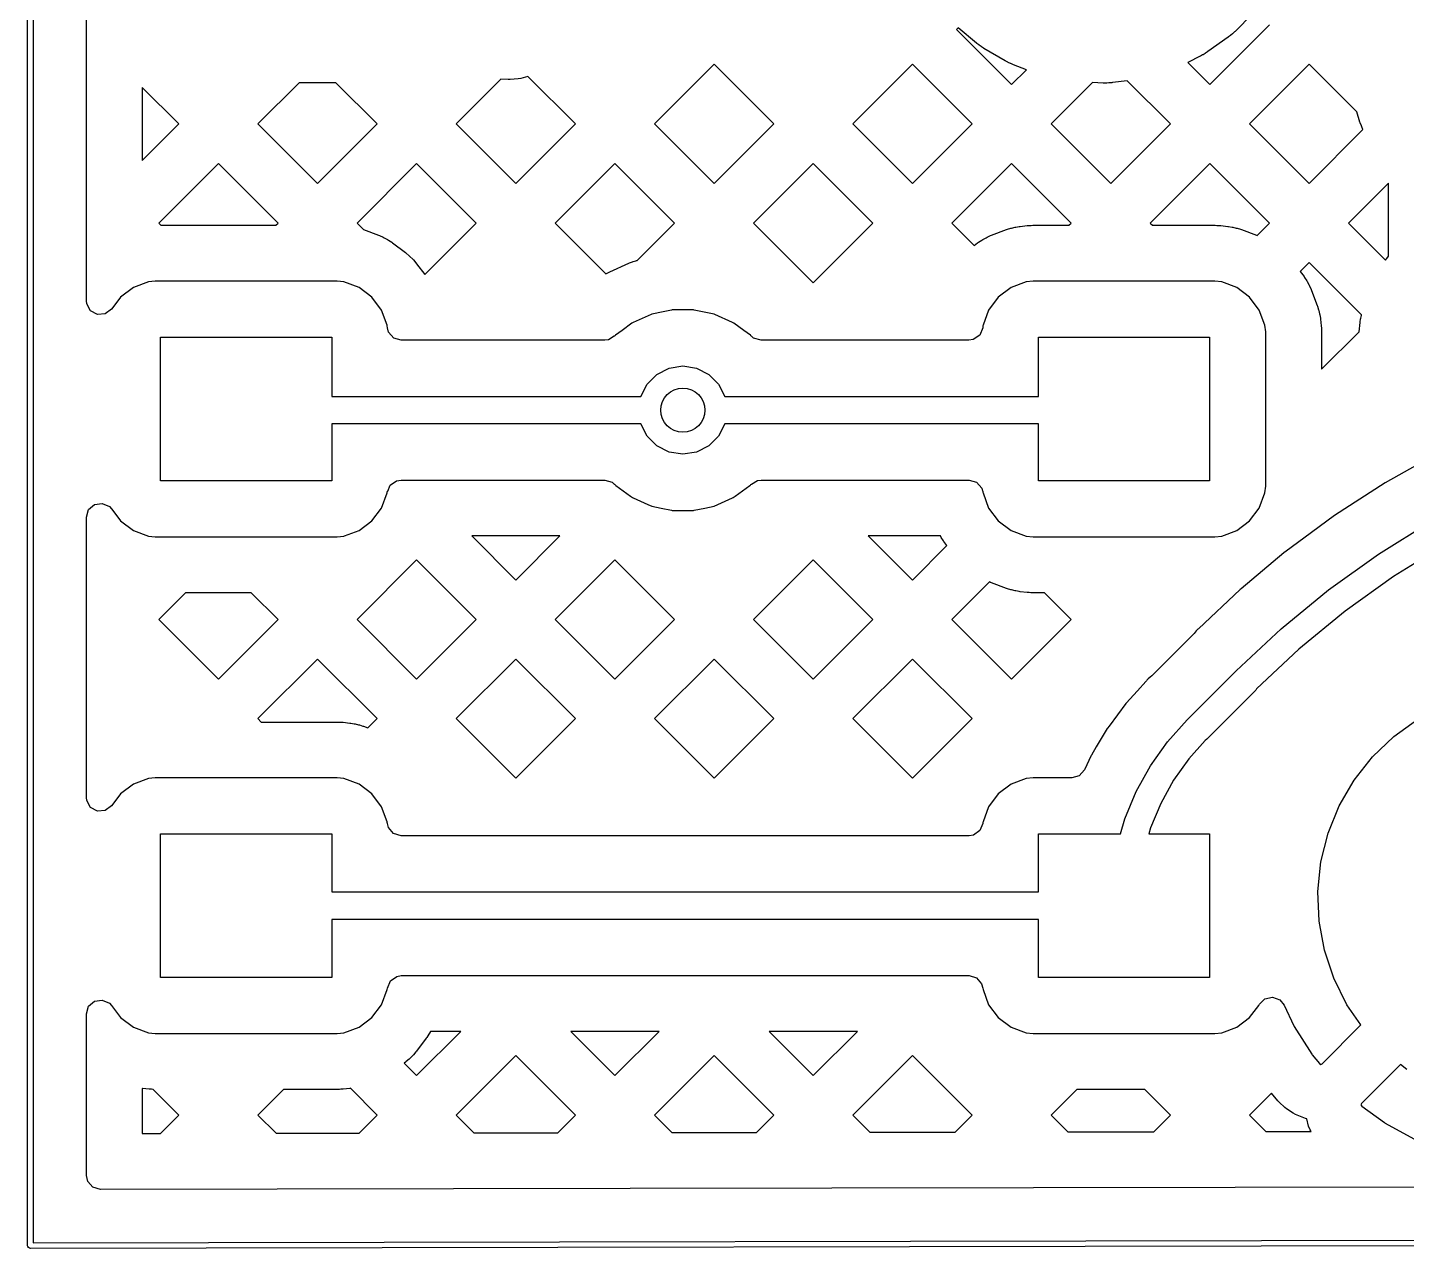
# Model space of a CAD drawing. Extents: x 54.1 to 108.3, y -71.2 to -40.8.
# Drawn here: x 54.06 to 66.55, y -71.19 to -60.13 of the extents above; entities that cross this region are included whole.
import ezdxf

# ---------------------------------------------------------------- set-up
doc = ezdxf.new("R2010")
doc.units = 0
doc.layers.add('BLACK', color=7, linetype='CONTINUOUS')

msp = doc.modelspace()

# ---------------------------------------------------------------- linework, layer by layer
at = {"layer": 'BLACK', "linetype": 'CONTINUOUS'}
for p, q in [((54.065, -71.17), (54.065, -40.87)), ((54.115, -40.895), (54.115, -71.145)), ((54.598, -62.6105), (54.598, -59.9062)), ((65.1593, -60.0109), (65.001, -60.1686)), ((62.4927, -60.137), (62.4788, -60.1509)), ((62.4788, -60.1509), (62.9771, -60.6492)), ((62.6589, -60.2749), (62.4927, -60.137)), ((64.7731, -60.6492), (65.3134, -60.109)), ((64.9781, -60.1897), (64.9623, -60.203)), ((64.9819, -60.1863), (64.9781, -60.1897)), ((64.9973, -60.1722), (64.9819, -60.1863)), ((65.001, -60.1686), (64.9973, -60.1722)), ((62.663, -60.2782), (62.6589, -60.2749)), ((62.6795, -60.2908), (62.663, -60.2782)), ((62.6837, -60.2939), (62.6795, -60.2908)), ((62.7006, -60.3057), (62.6837, -60.2939)), ((62.7049, -60.3086), (62.7006, -60.3057)), ((62.7224, -60.3198), (62.7049, -60.3086)), ((64.9377, -60.2221), (64.7558, -60.3518)), ((64.9418, -60.219), (64.9377, -60.2221)), ((64.9583, -60.2062), (64.9418, -60.219)), ((64.9623, -60.203), (64.9583, -60.2062)), ((62.7268, -60.3225), (62.7224, -60.3198)), ((62.9197, -60.4352), (62.7268, -60.3225)), ((62.9242, -60.4377), (62.9197, -60.4352)), ((62.9426, -60.4475), (62.9242, -60.4377)), ((64.6846, -60.3943), (64.5729, -60.449)), ((64.6892, -60.3919), (64.6846, -60.3943)), ((64.7075, -60.382), (64.6892, -60.3919)), ((64.712, -60.3795), (64.7075, -60.382)), ((64.7297, -60.3689), (64.712, -60.3795)), ((64.7341, -60.3661), (64.7297, -60.3689)), ((64.7516, -60.3548), (64.7341, -60.3661)), ((64.7558, -60.3518), (64.7516, -60.3548)), ((60.283, -60.4668), (59.7428, -61.007)), ((60.8232, -61.007), (60.283, -60.4668)), ((62.0791, -60.4668), (61.5388, -61.007)), ((62.6193, -61.007), (62.0791, -60.4668)), ((62.9456, -60.449), (62.9426, -60.4475)), ((62.9472, -60.4498), (62.9456, -60.449)), ((62.9659, -60.4587), (62.9472, -60.4498)), ((62.9706, -60.4609), (62.9659, -60.4587)), ((62.9897, -60.4691), (62.9706, -60.4609)), ((62.9771, -60.6492), (63.1108, -60.5155)), ((62.9945, -60.471), (62.9897, -60.4691)), ((63.1108, -60.5155), (62.9945, -60.471)), ((64.5729, -60.449), (64.7731, -60.6492)), ((65.6712, -60.4668), (65.1309, -61.007)), ((66.1031, -60.8987), (65.6712, -60.4668)), ((55.4351, -61.007), (55.104, -60.6759)), ((55.104, -60.6759), (55.104, -61.3381)), ((56.5242, -60.6335), (56.1507, -61.007)), ((56.8576, -60.6335), (56.5242, -60.6335)), ((57.2311, -61.007), (56.8576, -60.6335)), ((58.3521, -60.6017), (57.9467, -61.007)), ((58.4191, -60.6056), (58.3521, -60.6017)), ((58.4371, -60.6053), (58.4191, -60.6056)), ((58.5078, -60.5993), (58.4371, -60.6053)), ((58.5321, -60.5948), (58.5078, -60.5993)), ((58.5964, -60.5762), (58.5321, -60.5948)), ((59.0272, -61.007), (58.5964, -60.5762)), ((63.7091, -60.6328), (63.3349, -61.007)), ((63.8073, -60.6364), (63.7091, -60.6328)), ((63.8125, -60.6365), (63.8073, -60.6364)), ((63.8333, -60.6364), (63.8125, -60.6365)), ((63.8384, -60.6363), (63.8333, -60.6364)), ((63.8591, -60.6353), (63.8384, -60.6363)), ((63.8642, -60.635), (63.8591, -60.6353)), ((63.885, -60.6332), (63.8642, -60.635)), ((63.8901, -60.6327), (63.885, -60.6332)), ((64.0239, -60.6155), (63.8901, -60.6327)), ((64.4153, -61.007), (64.0239, -60.6155)), ((66.1317, -60.99), (66.1031, -60.8987)), ((55.104, -61.3381), (55.4351, -61.007)), ((56.1507, -61.007), (56.6909, -61.5472)), ((56.6909, -61.5472), (57.2311, -61.007)), ((57.9467, -61.007), (58.487, -61.5472)), ((58.487, -61.5472), (59.0272, -61.007)), ((59.0272, -61.007), (59.0272, -61.007)), ((59.7428, -61.007), (60.283, -61.5472)), ((60.283, -61.5472), (60.8232, -61.007)), ((61.5388, -61.007), (62.0791, -61.5472)), ((62.0791, -61.5472), (62.6193, -61.007)), ((62.6193, -61.007), (62.6193, -61.007)), ((63.3349, -61.007), (63.8751, -61.5472)), ((63.8751, -61.5472), (64.4153, -61.007)), ((65.1309, -61.007), (65.6712, -61.5472)), ((65.6712, -61.5472), (66.1597, -61.0587)), ((66.1342, -60.9972), (66.1317, -60.99)), ((66.145, -61.0257), (66.1342, -60.9972)), ((66.148, -61.0328), (66.145, -61.0257)), ((66.1597, -61.0587), (66.148, -61.0328)), ((55.7929, -61.3648), (55.2526, -61.905)), ((56.3331, -61.905), (55.7929, -61.3648)), ((57.5889, -61.3648), (57.0487, -61.905)), ((58.1292, -61.905), (57.5889, -61.3648)), ((59.385, -61.3648), (58.8448, -61.905)), ((59.9252, -61.905), (59.385, -61.3648)), ((61.181, -61.3648), (60.6408, -61.905)), ((61.7213, -61.905), (61.181, -61.3648)), ((62.9771, -61.3648), (62.4369, -61.905)), ((63.5173, -61.905), (62.9771, -61.3648)), ((64.7731, -61.3648), (64.2329, -61.905)), ((65.3134, -61.905), (64.7731, -61.3648)), ((66.3905, -61.5435), (66.029, -61.905)), ((66.3905, -62.2046), (66.3905, -61.5435)), ((55.2526, -61.905), (55.2731, -61.9255)), ((55.2731, -61.9255), (56.3126, -61.9255)), ((56.3126, -61.9255), (56.3331, -61.905)), ((57.0487, -61.905), (57.1082, -61.9646)), ((57.6622, -62.372), (58.1292, -61.905)), ((58.8448, -61.905), (59.3036, -62.3638)), ((59.5874, -62.2428), (59.9252, -61.905)), ((60.6408, -61.905), (61.181, -62.4453)), ((61.283, -62.3433), (61.7213, -61.905)), ((62.4369, -61.905), (62.6392, -62.1074)), ((63.0159, -61.9417), (63.0472, -61.9363)), ((63.0472, -61.9363), (63.055, -61.9352)), ((63.055, -61.9352), (63.1172, -61.9285)), ((63.1172, -61.9285), (63.1206, -61.9281)), ((63.1206, -61.9281), (63.1343, -61.927)), ((63.1343, -61.927), (63.1377, -61.9268)), ((63.1377, -61.9268), (63.1513, -61.9261)), ((63.1513, -61.9261), (63.1547, -61.9259)), ((63.1547, -61.9259), (63.1685, -61.9255)), ((63.1685, -61.9255), (63.1719, -61.9255)), ((63.1719, -61.9255), (63.4968, -61.9255)), ((63.4968, -61.9255), (63.5173, -61.905)), ((63.5173, -61.905), (63.5173, -61.905)), ((64.2329, -61.905), (64.2534, -61.9255)), ((64.2534, -61.9255), (64.8181, -61.9255)), ((64.8181, -61.9255), (64.8215, -61.9255)), ((64.8215, -61.9255), (64.8353, -61.9259)), ((64.8353, -61.9259), (64.8387, -61.9261)), ((64.8387, -61.9261), (64.8523, -61.9268)), ((64.8523, -61.9268), (64.8557, -61.927)), ((64.8557, -61.927), (64.8694, -61.9281)), ((64.8694, -61.9281), (64.8728, -61.9285)), ((64.8728, -61.9285), (64.935, -61.9352)), ((64.935, -61.9352), (64.9428, -61.9363)), ((64.9428, -61.9363), (64.9741, -61.9417)), ((65.2003, -62.0181), (65.3134, -61.905)), ((66.029, -61.905), (66.3649, -62.241)), ((57.1082, -61.9646), (57.2443, -62.0156)), ((57.2443, -62.0156), (57.2526, -62.019)), ((57.2526, -62.019), (57.2854, -62.0341)), ((57.2854, -62.0341), (57.2934, -62.0381)), ((57.2934, -62.0381), (57.3248, -62.0552)), ((57.3248, -62.0552), (57.3325, -62.0598)), ((57.3325, -62.0598), (57.3628, -62.0794)), ((62.6772, -62.0794), (62.7075, -62.0598)), ((62.7075, -62.0598), (62.7152, -62.0552)), ((62.7152, -62.0552), (62.7466, -62.0381)), ((62.7466, -62.0381), (62.7546, -62.0341)), ((62.7546, -62.0341), (62.7874, -62.019)), ((62.7874, -62.019), (62.7957, -62.0156)), ((62.7957, -62.0156), (62.9321, -61.9645)), ((62.9321, -61.9645), (62.9395, -61.9619)), ((62.9395, -61.9619), (62.9699, -61.9526)), ((62.9699, -61.9526), (62.9776, -61.9506)), ((62.9776, -61.9506), (63.0082, -61.9433)), ((63.0082, -61.9433), (63.0159, -61.9417)), ((64.9741, -61.9417), (64.9818, -61.9433)), ((64.9818, -61.9433), (65.0124, -61.9506)), ((65.0124, -61.9506), (65.0201, -61.9526)), ((65.0201, -61.9526), (65.0505, -61.9619)), ((65.0505, -61.9619), (65.0579, -61.9645)), ((65.0579, -61.9645), (65.1943, -62.0156)), ((65.1943, -62.0156), (65.2003, -62.0181)), ((57.3628, -62.0794), (57.3702, -62.0845)), ((57.3702, -62.0845), (57.4867, -62.1718)), ((57.4867, -62.1718), (57.4937, -62.1775)), ((57.4937, -62.1775), (57.521, -62.2011)), ((62.6392, -62.1074), (62.6698, -62.0845)), ((62.6698, -62.0845), (62.6772, -62.0794)), ((57.521, -62.2011), (57.5275, -62.2072)), ((57.5275, -62.2072), (57.5528, -62.2325)), ((57.5528, -62.2325), (57.5589, -62.239)), ((57.5589, -62.239), (57.5825, -62.2663)), ((57.5825, -62.2663), (57.5882, -62.2733)), ((57.5882, -62.2733), (57.6622, -62.372)), ((59.3374, -62.3466), (59.5119, -62.269)), ((59.5119, -62.269), (59.518, -62.2664)), ((59.518, -62.2664), (59.5428, -62.2569)), ((59.5428, -62.2569), (59.549, -62.2547)), ((59.549, -62.2547), (59.5741, -62.2466)), ((59.5741, -62.2466), (59.5804, -62.2447)), ((59.5804, -62.2447), (59.5874, -62.2428)), ((65.6712, -62.2628), (65.5907, -62.3433)), ((66.146, -62.7377), (65.6712, -62.2628)), ((66.3649, -62.241), (66.3707, -62.2321)), ((66.3707, -62.2321), (66.3744, -62.2267)), ((66.3744, -62.2267), (66.3899, -62.2054)), ((66.3899, -62.2054), (66.3905, -62.2046)), ((55.1597, -62.4383), (55.0233, -62.4894)), ((55.2219, -62.4315), (55.1597, -62.4383)), ((56.8681, -62.4315), (55.2219, -62.4315)), ((56.9303, -62.4383), (56.8681, -62.4315)), ((57.0667, -62.4894), (56.9303, -62.4383)), ((59.3036, -62.3638), (59.3078, -62.3615)), ((59.3078, -62.3615), (59.3315, -62.3495)), ((59.3315, -62.3495), (59.3374, -62.3466)), ((61.181, -62.4453), (61.283, -62.3433)), ((63.1097, -62.4383), (62.9733, -62.4894)), ((63.1719, -62.4315), (63.1097, -62.4383)), ((64.8181, -62.4315), (63.1719, -62.4315)), ((64.8803, -62.4383), (64.8181, -62.4315)), ((65.0167, -62.4894), (64.8803, -62.4383)), ((65.5907, -62.3433), (65.6255, -62.3898)), ((65.6255, -62.3898), (65.6306, -62.3972)), ((65.6306, -62.3972), (65.6502, -62.4275)), ((65.6502, -62.4275), (65.6548, -62.4352)), ((65.6548, -62.4352), (65.6719, -62.4666)), ((55.0233, -62.4894), (54.9067, -62.5767)), ((57.1833, -62.5767), (57.0667, -62.4894)), ((62.9733, -62.4894), (62.8567, -62.5767)), ((65.1333, -62.5767), (65.0167, -62.4894)), ((65.6719, -62.4666), (65.6759, -62.4746)), ((65.6759, -62.4746), (65.691, -62.5074)), ((65.691, -62.5074), (65.6944, -62.5157)), ((65.6944, -62.5157), (65.7455, -62.6521)), ((54.6009, -62.6372), (54.598, -62.6105)), ((54.6349, -62.6995), (54.6009, -62.6372)), ((54.8248, -62.686), (54.768, -62.7285)), ((54.8815, -62.6104), (54.8248, -62.686)), ((54.9067, -62.5767), (54.8815, -62.6104)), ((57.2706, -62.6933), (57.1833, -62.5767)), ((62.8567, -62.5767), (62.7694, -62.6933)), ((65.2206, -62.6933), (65.1333, -62.5767)), ((65.7455, -62.6521), (65.7481, -62.6595)), ((65.7481, -62.6595), (65.7574, -62.6899)), ((65.7574, -62.6899), (65.7594, -62.6976)), ((54.6971, -62.7336), (54.6349, -62.6995)), ((54.768, -62.7285), (54.6971, -62.7336)), ((57.3217, -62.8297), (57.2706, -62.6933)), ((59.5379, -62.8128), (59.4494, -62.8771)), ((59.5432, -62.8089), (59.5379, -62.8128)), ((59.5379, -62.8128), (59.5379, -62.8128)), ((59.5493, -62.8062), (59.5432, -62.8089)), ((59.7117, -62.7339), (59.5493, -62.8062)), ((59.5493, -62.8062), (59.5493, -62.8062)), ((59.7177, -62.7312), (59.7117, -62.7339)), ((59.7117, -62.7339), (59.7117, -62.7339)), ((59.8209, -62.7093), (59.7177, -62.7312)), ((59.8981, -62.6929), (59.8209, -62.7093)), ((59.9045, -62.6915), (59.8981, -62.6929)), ((59.8981, -62.6929), (59.8981, -62.6929)), ((60.0955, -62.6915), (59.9045, -62.6915)), ((60.1019, -62.6929), (60.0955, -62.6915)), ((60.1791, -62.7093), (60.1019, -62.6929)), ((60.1019, -62.6929), (60.1019, -62.6929)), ((60.2823, -62.7312), (60.1791, -62.7093)), ((60.2883, -62.7339), (60.2823, -62.7312)), ((60.4507, -62.8062), (60.2883, -62.7339)), ((60.2883, -62.7339), (60.2883, -62.7339)), ((60.4568, -62.8089), (60.4507, -62.8062)), ((60.4507, -62.8062), (60.4507, -62.8062)), ((60.4621, -62.8128), (60.4568, -62.8089)), ((60.5506, -62.8771), (60.4621, -62.8128)), ((60.4621, -62.8128), (60.4621, -62.8128)), ((62.7694, -62.6933), (62.7183, -62.8297)), ((65.2717, -62.8297), (65.2206, -62.6933)), ((65.7594, -62.6976), (65.7667, -62.7282)), ((65.7667, -62.7282), (65.7683, -62.7359)), ((65.7683, -62.7359), (65.7737, -62.7672)), ((65.7737, -62.7672), (65.7748, -62.775)), ((65.7748, -62.775), (65.7815, -62.8372)), ((66.1245, -62.8899), (66.1332, -62.8072)), ((66.1332, -62.8072), (66.1341, -62.8006)), ((66.1341, -62.8006), (66.1383, -62.7744)), ((66.1383, -62.7744), (66.1395, -62.7679)), ((66.1395, -62.7679), (66.1449, -62.7421)), ((66.1449, -62.7421), (66.146, -62.7377)), ((55.27, -64.24), (55.27, -62.94)), ((55.27, -62.94), (56.82, -62.94)), ((56.82, -62.94), (56.82, -63.475)), ((57.3226, -62.8375), (57.3217, -62.8297)), ((57.3244, -62.8541), (57.3226, -62.8375)), ((57.3226, -62.8375), (57.3226, -62.8375)), ((57.335, -62.8928), (57.3244, -62.8541)), ((57.3815, -62.9465), (57.335, -62.8928)), ((59.3783, -62.9292), (59.325, -62.9621)), ((59.3794, -62.9305), (59.3783, -62.9292)), ((59.3843, -62.926), (59.3794, -62.9305)), ((59.3887, -62.9211), (59.3843, -62.926)), ((59.4494, -62.8771), (59.3887, -62.9211)), ((60.6113, -62.9211), (60.5506, -62.8771)), ((60.6157, -62.926), (60.6113, -62.9211)), ((60.6206, -62.9305), (60.6157, -62.926)), ((60.6209, -62.9302), (60.6206, -62.9305)), ((60.6401, -62.9465), (60.6209, -62.9302)), ((62.6884, -62.9197), (62.63, -62.9601)), ((62.7156, -62.8541), (62.6884, -62.9197)), ((62.7174, -62.8375), (62.7156, -62.8541)), ((62.7183, -62.8297), (62.7174, -62.8375)), ((62.7174, -62.8375), (62.7174, -62.8375)), ((63.22, -63.475), (63.22, -62.94)), ((63.22, -62.94), (64.77, -62.94)), ((64.77, -62.94), (64.77, -64.24)), ((65.2785, -62.8919), (65.2717, -62.8297)), ((65.2785, -64.2881), (65.2785, -62.8919)), ((65.7815, -62.8372), (65.7819, -62.8406)), ((65.7819, -62.8406), (65.783, -62.8543)), ((65.783, -62.8543), (65.7832, -62.8577)), ((65.7832, -62.8577), (65.7839, -62.8713)), ((65.7839, -62.8713), (65.7841, -62.8747)), ((65.7841, -62.8747), (65.7845, -62.8885)), ((65.7845, -62.8885), (65.7845, -62.8919)), ((65.7845, -63.2299), (66.1245, -62.8899)), ((65.7845, -62.8919), (65.7845, -63.2299)), ((57.4497, -62.9665), (57.3815, -62.9465)), ((59.2918, -62.9665), (57.4497, -62.9665)), ((59.325, -62.9621), (59.2918, -62.9665)), ((60.7082, -62.9665), (60.6401, -62.9465)), ((62.5903, -62.9665), (60.7082, -62.9665)), ((62.63, -62.9601), (62.5903, -62.9665)), ((59.6764, -63.3649), (59.7649, -63.2764)), ((59.7649, -63.2764), (59.8764, -63.2196)), ((59.8764, -63.2196), (60, -63.2)), ((60, -63.2), (60.1236, -63.2196)), ((60.1236, -63.2196), (60.2351, -63.2764)), ((60.2351, -63.2764), (60.3236, -63.3649)), ((59.6203, -63.475), (59.6764, -63.3649)), ((60.3236, -63.3649), (60.3797, -63.475)), ((56.82, -63.475), (59.6203, -63.475)), ((60.3797, -63.475), (63.22, -63.475)), ((59.6203, -63.725), (56.82, -63.725)), ((56.82, -63.725), (56.82, -64.24)), ((59.6764, -63.8351), (59.6203, -63.725)), ((60.3797, -63.725), (60.3236, -63.8351)), ((63.22, -63.725), (60.3797, -63.725)), ((63.22, -64.24), (63.22, -63.725)), ((59.7649, -63.9236), (59.6764, -63.8351)), ((59.8764, -63.9804), (59.7649, -63.9236)), ((60.2351, -63.9236), (60.1236, -63.9804)), ((60.3236, -63.8351), (60.2351, -63.9236)), ((60, -64), (59.8764, -63.9804)), ((60.1236, -63.9804), (60, -64)), ((66.8353, -63.9905), (66.3608, -64.2582)), ((56.82, -64.24), (55.27, -64.24)), ((57.3266, -64.3353), (57.3495, -64.2803)), ((57.3495, -64.2803), (57.4078, -64.2399)), ((57.4078, -64.2399), (57.4475, -64.2335)), ((57.4475, -64.2335), (59.2918, -64.2335)), ((59.2918, -64.2335), (59.3599, -64.2535)), ((59.3599, -64.2535), (59.3791, -64.2698)), ((59.3791, -64.2698), (59.3794, -64.2695)), ((59.3794, -64.2695), (59.3843, -64.274)), ((59.3843, -64.274), (59.3887, -64.2789)), ((59.3887, -64.2789), (59.3941, -64.2827)), ((59.3941, -64.2827), (59.5256, -64.3783)), ((60.4744, -64.3783), (60.6059, -64.2827)), ((60.6059, -64.2827), (60.6113, -64.2789)), ((60.6113, -64.2789), (60.6157, -64.274)), ((60.6157, -64.274), (60.6206, -64.2695)), ((60.6206, -64.2695), (60.6217, -64.2708)), ((60.6217, -64.2708), (60.675, -64.2379)), ((60.675, -64.2379), (60.7082, -64.2335)), ((60.7082, -64.2335), (62.5925, -64.2335)), ((62.5925, -64.2335), (62.6606, -64.2535)), ((62.6606, -64.2535), (62.7071, -64.3072)), ((62.7071, -64.3072), (62.7148, -64.335)), ((64.77, -64.24), (63.22, -64.24)), ((65.2717, -64.3503), (65.2785, -64.2881)), ((66.3608, -64.2582), (65.9032, -64.554)), ((57.2706, -64.4867), (57.3217, -64.3503)), ((57.3217, -64.3503), (57.3226, -64.3425)), ((57.3226, -64.3425), (57.3244, -64.3348)), ((57.3244, -64.3348), (57.3266, -64.3353)), ((59.5256, -64.3783), (59.5432, -64.3911)), ((59.5432, -64.3911), (59.5493, -64.3938)), ((59.5493, -64.3938), (59.5493, -64.3938)), ((59.5493, -64.3938), (59.6839, -64.4537)), ((60.3161, -64.4537), (60.4507, -64.3938)), ((60.4507, -64.3938), (60.4568, -64.3911)), ((60.4507, -64.3938), (60.4507, -64.3938)), ((60.4568, -64.3911), (60.4744, -64.3783)), ((62.7148, -64.335), (62.7156, -64.3348)), ((62.7156, -64.3348), (62.7174, -64.3425)), ((62.7174, -64.3425), (62.7183, -64.3503)), ((62.7183, -64.3503), (62.7694, -64.4867)), ((65.2206, -64.4867), (65.2717, -64.3503)), ((54.598, -64.5695), (54.618, -64.5014)), ((54.618, -64.5014), (54.6717, -64.4549)), ((54.6717, -64.4549), (54.7419, -64.4448)), ((54.7419, -64.4448), (54.8065, -64.4743)), ((54.8065, -64.4743), (54.8248, -64.494)), ((54.8248, -64.494), (54.8364, -64.5094)), ((54.8364, -64.5094), (54.9067, -64.6033)), ((57.1833, -64.6033), (57.2706, -64.4867)), ((59.6839, -64.4537), (59.7177, -64.4688)), ((59.7177, -64.4688), (59.802, -64.4867)), ((59.802, -64.4867), (59.8981, -64.5071)), ((59.8981, -64.5071), (59.8981, -64.5071)), ((59.8981, -64.5071), (59.9045, -64.5085)), ((59.9045, -64.5085), (60.0955, -64.5085)), ((60.0955, -64.5085), (60.1019, -64.5071)), ((60.1019, -64.5071), (60.198, -64.4867)), ((60.1019, -64.5071), (60.1019, -64.5071)), ((60.198, -64.4867), (60.2823, -64.4688)), ((60.2823, -64.4688), (60.3161, -64.4537)), ((62.7694, -64.4867), (62.8567, -64.6033)), ((65.1333, -64.6033), (65.2206, -64.4867)), ((65.9017, -64.5551), (65.6225, -64.7605)), ((65.9032, -64.554), (65.9017, -64.5551)), ((65.9017, -64.5551), (65.9017, -64.5551)), ((54.598, -67.1105), (54.598, -64.5695)), ((54.9067, -64.6033), (55.0233, -64.6906)), ((57.0667, -64.6906), (57.1833, -64.6033)), ((62.8567, -64.6033), (62.9733, -64.6906)), ((65.0167, -64.6906), (65.1333, -64.6033)), ((66.3007, -64.9037), (66.7734, -64.6097)), ((55.0233, -64.6906), (55.1597, -64.7417)), ((55.1597, -64.7417), (55.2219, -64.7485)), ((55.2219, -64.7485), (56.8681, -64.7485)), ((56.8681, -64.7485), (56.9303, -64.7417)), ((56.9303, -64.7417), (56.9363, -64.7395)), ((56.9363, -64.7395), (57.0667, -64.6906)), ((58.8868, -64.7395), (58.0871, -64.7395)), ((58.0871, -64.7395), (58.487, -65.1393)), ((58.487, -65.1393), (58.8868, -64.7395)), ((62.3324, -64.7395), (61.6792, -64.7395)), ((61.6792, -64.7395), (62.0791, -65.1393)), ((62.3352, -64.7448), (62.3324, -64.7395)), ((62.3398, -64.7525), (62.3352, -64.7448)), ((62.3594, -64.7828), (62.3398, -64.7525)), ((62.3645, -64.7902), (62.3594, -64.7828)), ((62.3918, -64.8266), (62.3645, -64.7902)), ((62.9733, -64.6906), (63.1097, -64.7417)), ((63.1097, -64.7417), (63.1719, -64.7485)), ((63.1719, -64.7485), (64.8181, -64.7485)), ((64.8181, -64.7485), (64.8803, -64.7417)), ((64.8803, -64.7417), (65.0167, -64.6906)), ((65.6225, -64.7605), (65.4644, -64.8769)), ((62.0791, -65.1393), (62.3918, -64.8266)), ((65.4439, -64.894), (65.055, -65.2181)), ((65.4644, -64.8769), (65.4439, -64.894)), ((65.8482, -65.2279), (66.3007, -64.9037)), ((66.8962, -64.8224), (66.4372, -65.1079)), ((57.5889, -64.9569), (57.0487, -65.4971)), ((58.1292, -65.4971), (57.5889, -64.9569)), ((59.385, -64.9569), (58.8448, -65.4971)), ((59.9252, -65.4971), (59.385, -64.9569)), ((61.181, -64.9569), (60.6408, -65.4971)), ((61.7213, -65.4971), (61.181, -64.9569)), ((62.7775, -65.1565), (62.4369, -65.4971)), ((62.7874, -65.161), (62.7775, -65.1565)), ((62.7957, -65.1644), (62.7874, -65.161)), ((62.9321, -65.2155), (62.7957, -65.1644)), ((66.4372, -65.1079), (65.9977, -65.4227)), ((55.4953, -65.2545), (55.2526, -65.4971)), ((56.0905, -65.2545), (55.4953, -65.2545)), ((56.3331, -65.4971), (56.0905, -65.2545)), ((62.9395, -65.2181), (62.9321, -65.2155)), ((62.9699, -65.2274), (62.9395, -65.2181)), ((62.9776, -65.2294), (62.9699, -65.2274)), ((63.0082, -65.2367), (62.9776, -65.2294)), ((63.0159, -65.2383), (63.0082, -65.2367)), ((63.0472, -65.2437), (63.0159, -65.2383)), ((63.055, -65.2448), (63.0472, -65.2437)), ((63.1172, -65.2515), (63.055, -65.2448)), ((63.1206, -65.2519), (63.1172, -65.2515)), ((63.1343, -65.253), (63.1206, -65.2519)), ((63.1377, -65.2532), (63.1343, -65.253)), ((63.1513, -65.2539), (63.1377, -65.2532)), ((63.1547, -65.2541), (63.1513, -65.2539)), ((63.1685, -65.2545), (63.1547, -65.2541)), ((63.1719, -65.2545), (63.1685, -65.2545)), ((63.2747, -65.2545), (63.1719, -65.2545)), ((63.5173, -65.4971), (63.2747, -65.2545)), ((65.0459, -65.2257), (64.6692, -65.5803)), ((65.055, -65.2181), (65.0459, -65.2257)), ((65.4179, -65.5811), (65.8482, -65.2279)), ((65.9977, -65.4227), (65.5798, -65.7657)), ((55.2526, -65.4971), (55.7929, -66.0374)), ((55.7929, -66.0374), (56.3331, -65.4971)), ((57.0487, -65.4971), (57.5889, -66.0374)), ((57.5889, -66.0374), (58.1292, -65.4971)), ((58.1292, -65.4971), (58.1292, -65.4971)), ((58.8448, -65.4971), (59.385, -66.0374)), ((59.385, -66.0374), (59.9252, -65.4971)), ((59.9252, -65.4971), (59.9252, -65.4971)), ((60.6408, -65.4971), (61.181, -66.0374)), ((61.181, -66.0374), (61.7213, -65.4971)), ((62.4369, -65.4971), (62.9771, -66.0374)), ((62.9771, -66.0374), (63.5173, -65.4971)), ((64.6195, -65.6346), (64.2464, -66.0077)), ((64.6295, -65.6233), (64.6195, -65.6346)), ((64.6488, -65.5988), (64.6295, -65.6233)), ((64.6583, -65.5894), (64.6488, -65.5988)), ((64.6616, -65.5869), (64.6583, -65.5894)), ((64.6647, -65.5842), (64.6616, -65.5869)), ((64.6692, -65.5803), (64.6646, -65.5841)), ((64.6646, -65.5841), (64.6647, -65.5842)), ((65.0116, -65.9616), (65.4179, -65.5811)), ((65.5798, -65.7657), (65.196, -66.1252)), ((56.6909, -65.8549), (56.1507, -66.3952)), ((57.2311, -66.3952), (56.6909, -65.8549)), ((58.487, -65.8549), (57.9467, -66.3952)), ((59.0272, -66.3952), (58.487, -65.8549)), ((60.283, -65.8549), (59.7428, -66.3952)), ((60.8232, -66.3952), (60.283, -65.8549)), ((62.0791, -65.8549), (61.5388, -66.3952)), ((62.6193, -66.3952), (62.0791, -65.8549)), ((64.1918, -66.0588), (64.1167, -66.1417)), ((64.1976, -66.0519), (64.1918, -66.0588)), ((64.2024, -66.0459), (64.1976, -66.0519)), ((64.2049, -66.0426), (64.2024, -66.0459)), ((64.2024, -66.0459), (64.2024, -66.0459)), ((64.2145, -66.0333), (64.2049, -66.0426)), ((64.2329, -66.0194), (64.2145, -66.0333)), ((64.2464, -66.0077), (64.2329, -66.0194)), ((64.5678, -66.4055), (65.0116, -65.9616)), ((65.0116, -65.9616), (65.0116, -65.9616)), ((65.0116, -65.9616), (65.0116, -65.9616)), ((64.1167, -66.1417), (64.015, -66.2539)), ((65.1884, -66.1384), (64.7445, -66.5822)), ((65.196, -66.1252), (65.1884, -66.1384)), ((65.1884, -66.1384), (65.1884, -66.1384)), ((64.0131, -66.2564), (63.8607, -66.4619)), ((64.015, -66.2539), (64.0131, -66.2564)), ((64.0131, -66.2564), (64.0131, -66.2564)), ((56.1507, -66.3952), (56.181, -66.4255)), ((56.181, -66.4255), (56.8681, -66.4255)), ((56.8681, -66.4255), (56.8715, -66.4255)), ((56.8715, -66.4255), (56.8853, -66.4259)), ((56.8853, -66.4259), (56.8887, -66.4261)), ((56.8887, -66.4261), (56.9023, -66.4268)), ((56.9023, -66.4268), (56.9057, -66.427)), ((56.9057, -66.427), (56.9194, -66.4281)), ((56.9194, -66.4281), (56.9228, -66.4285)), ((56.9228, -66.4285), (56.985, -66.4352)), ((56.985, -66.4352), (56.9928, -66.4363)), ((56.9928, -66.4363), (57.0241, -66.4417)), ((57.1471, -66.4792), (57.2311, -66.3952)), ((57.9467, -66.3952), (58.487, -66.9354)), ((58.487, -66.9354), (59.0272, -66.3952)), ((59.0272, -66.3952), (59.0272, -66.3952)), ((59.7428, -66.3952), (60.283, -66.9354)), ((60.283, -66.9354), (60.8232, -66.3952)), ((61.5388, -66.3952), (62.0791, -66.9354)), ((62.0791, -66.9354), (62.6193, -66.3952)), ((64.3897, -66.6047), (64.5678, -66.4055)), ((66.4389, -66.556), (66.6573, -66.4)), ((57.0241, -66.4417), (57.0318, -66.4433)), ((57.0318, -66.4433), (57.0624, -66.4506)), ((57.0624, -66.4506), (57.0701, -66.4526)), ((57.0701, -66.4526), (57.1005, -66.4619)), ((57.1005, -66.4619), (57.1079, -66.4645)), ((57.1079, -66.4645), (57.1471, -66.4792)), ((63.8442, -66.4847), (63.744, -66.6519)), ((63.8458, -66.482), (63.8442, -66.4847)), ((63.8442, -66.4847), (63.8442, -66.4847)), ((63.8607, -66.4619), (63.8458, -66.482)), ((66.2447, -66.7413), (66.4389, -66.556)), ((63.744, -66.6519), (63.6998, -66.7256)), ((64.2351, -66.8225), (64.3897, -66.6047)), ((64.731, -66.5923), (64.5826, -66.7584)), ((64.7445, -66.5822), (64.731, -66.5923)), ((63.6985, -66.7284), (63.6365, -66.8594)), ((63.6998, -66.7256), (63.6985, -66.7284)), ((63.6985, -66.7284), (63.6985, -66.7284)), ((64.5826, -66.7584), (64.444, -66.9538)), ((66.0785, -66.952), (66.2447, -66.7413)), ((55.2219, -66.9315), (55.1597, -66.9383)), ((56.8681, -66.9315), (55.2219, -66.9315)), ((56.9303, -66.9383), (56.8681, -66.9315)), ((63.1719, -66.9315), (63.1097, -66.9383)), ((63.5226, -66.9315), (63.1719, -66.9315)), ((63.5893, -66.9124), (63.5226, -66.9315)), ((63.6365, -66.8594), (63.5893, -66.9124)), ((64.1059, -67.0564), (64.2351, -66.8225)), ((55.0233, -66.9894), (54.9067, -67.0767)), ((55.1597, -66.9383), (55.0233, -66.9894)), ((57.0667, -66.9894), (56.9303, -66.9383)), ((57.1833, -67.0767), (57.0667, -66.9894)), ((62.9733, -66.9894), (62.8567, -67.0767)), ((63.1097, -66.9383), (62.9733, -66.9894)), ((64.0037, -67.3032), (64.1059, -67.0564)), ((64.444, -66.9538), (64.3281, -67.1634)), ((65.9437, -67.1841), (66.0785, -66.952)), ((54.6009, -67.1372), (54.598, -67.1105)), ((54.6349, -67.1995), (54.6009, -67.1372)), ((54.9014, -67.0839), (54.8248, -67.186)), ((54.9067, -67.0767), (54.9014, -67.0839)), ((57.2706, -67.1933), (57.1833, -67.0767)), ((62.8567, -67.0767), (62.7694, -67.1933)), ((64.3281, -67.1634), (64.2365, -67.3846)), ((65.843, -67.4329), (65.9437, -67.1841)), ((54.6971, -67.2336), (54.6349, -67.1995)), ((54.768, -67.2285), (54.6971, -67.2336)), ((54.8248, -67.186), (54.768, -67.2285)), ((57.3217, -67.3297), (57.2706, -67.1933)), ((62.7694, -67.1933), (62.7183, -67.3297)), ((63.9643, -67.44), (64.0037, -67.3032)), ((57.3226, -67.3375), (57.3217, -67.3297)), ((57.3233, -67.3441), (57.3226, -67.3375)), ((57.334, -67.3828), (57.3233, -67.3441)), ((57.3805, -67.4365), (57.334, -67.3828)), ((62.6894, -67.4097), (62.6311, -67.4501)), ((62.7167, -67.3441), (62.6894, -67.4097)), ((62.7174, -67.3375), (62.7167, -67.3441)), ((62.7183, -67.3297), (62.7174, -67.3375)), ((64.2365, -67.3846), (64.2205, -67.44)), ((65.7783, -67.6933), (65.843, -67.4329)), ((55.27, -68.74), (55.27, -67.44)), ((55.27, -67.44), (56.82, -67.44)), ((56.82, -67.44), (56.82, -67.965)), ((57.4486, -67.4565), (57.3805, -67.4365)), ((62.5914, -67.4565), (57.4486, -67.4565)), ((62.6311, -67.4501), (62.5914, -67.4565)), ((63.22, -67.965), (63.22, -67.44)), ((63.22, -67.44), (63.9643, -67.44)), ((64.2205, -67.44), (64.77, -67.44)), ((64.77, -67.44), (64.77, -68.74)), ((65.7509, -67.9603), (65.7783, -67.6933)), ((56.82, -67.965), (63.22, -67.965)), ((65.7615, -68.2285), (65.7509, -67.9603)), ((63.22, -68.215), (56.82, -68.215)), ((56.82, -68.215), (56.82, -68.74)), ((63.22, -68.74), (63.22, -68.215)), ((65.8097, -68.4925), (65.7615, -68.2285)), ((65.8946, -68.7471), (65.8097, -68.4925)), ((56.82, -68.74), (55.27, -68.74)), ((57.3233, -68.8359), (57.3506, -68.7703)), ((57.3506, -68.7703), (57.4089, -68.7299)), ((57.4089, -68.7299), (57.4486, -68.7235)), ((57.4486, -68.7235), (62.5914, -68.7235)), ((62.5914, -68.7235), (62.6595, -68.7435)), ((62.6595, -68.7435), (62.706, -68.7972)), ((62.706, -68.7972), (62.7167, -68.8359)), ((64.77, -68.74), (63.22, -68.74)), ((66.0146, -68.9872), (65.8946, -68.7471)), ((57.2706, -68.9867), (57.3217, -68.8503)), ((57.3217, -68.8503), (57.3233, -68.8359)), ((62.7167, -68.8359), (62.7183, -68.8503)), ((62.7183, -68.8503), (62.7694, -68.9867)), ((65.2223, -68.9821), (65.2711, -68.9335)), ((65.2711, -68.9335), (65.3405, -68.9184)), ((65.3405, -68.9184), (65.407, -68.9433)), ((54.598, -69.0695), (54.618, -69.0014)), ((54.618, -69.0014), (54.6717, -68.9549)), ((54.6717, -68.9549), (54.7419, -68.9448)), ((54.7419, -68.9448), (54.8065, -68.9743)), ((54.8065, -68.9743), (54.8248, -68.994)), ((54.8248, -68.994), (54.9067, -69.1033)), ((57.1833, -69.1033), (57.2706, -68.9867)), ((62.7694, -68.9867), (62.8567, -69.1033)), ((65.1333, -69.1033), (65.2152, -68.994)), ((65.2152, -68.9939), (65.2206, -68.9867)), ((65.2152, -68.994), (65.2152, -68.9939)), ((65.2152, -68.9939), (65.2152, -68.9939)), ((65.2206, -68.9867), (65.2223, -68.9821)), ((65.407, -68.9433), (65.4454, -68.9905)), ((65.4454, -68.9905), (65.534, -69.1788)), ((66.1409, -69.1699), (66.0146, -68.9872)), ((54.598, -70.5348), (54.598, -69.0695)), ((54.9067, -69.1033), (55.0233, -69.1906)), ((57.0667, -69.1906), (57.1833, -69.1033)), ((62.8567, -69.1033), (62.9733, -69.1906)), ((65.0167, -69.1906), (65.1333, -69.1033)), ((65.534, -69.1788), (65.5378, -69.1857)), ((65.7888, -69.522), (66.1409, -69.1699)), ((55.0233, -69.1906), (55.1597, -69.2417)), ((55.1597, -69.2417), (55.2219, -69.2485)), ((55.2219, -69.2485), (56.8681, -69.2485)), ((56.8681, -69.2485), (56.9303, -69.2417)), ((56.9303, -69.2417), (57.0667, -69.1906)), ((57.6755, -69.2902), (57.5882, -69.4067)), ((57.5889, -69.6295), (57.9889, -69.2295)), ((57.6806, -69.2828), (57.6755, -69.2902)), ((57.7002, -69.2525), (57.6806, -69.2828)), ((57.7048, -69.2448), (57.7002, -69.2525)), ((57.7131, -69.2295), (57.7048, -69.2448)), ((57.9889, -69.2295), (57.7131, -69.2295)), ((59.7849, -69.2295), (58.985, -69.2295)), ((58.985, -69.2295), (59.385, -69.6295)), ((59.385, -69.6295), (59.7849, -69.2295)), ((61.581, -69.2295), (60.7811, -69.2295)), ((60.7811, -69.2295), (61.181, -69.6295)), ((61.181, -69.6295), (61.581, -69.2295)), ((62.9733, -69.1906), (63.1097, -69.2417)), ((63.1097, -69.2417), (63.1719, -69.2485)), ((63.1719, -69.2485), (64.8181, -69.2485)), ((64.8181, -69.2485), (64.8803, -69.2417)), ((64.8803, -69.2417), (65.0167, -69.1906)), ((65.5378, -69.1857), (65.6959, -69.4348)), ((57.5825, -69.4137), (57.5589, -69.441)), ((57.5882, -69.4067), (57.5825, -69.4137)), ((57.4867, -69.5082), (57.4758, -69.5163)), ((57.4758, -69.5163), (57.5889, -69.6295)), ((57.4937, -69.5025), (57.4867, -69.5082)), ((57.521, -69.4789), (57.4937, -69.5025)), ((57.5275, -69.4728), (57.521, -69.4789)), ((57.5528, -69.4475), (57.5275, -69.4728)), ((57.5589, -69.441), (57.5528, -69.4475)), ((58.487, -69.447), (57.9467, -69.9873)), ((59.0272, -69.9873), (58.487, -69.447)), ((60.283, -69.447), (59.7428, -69.9873)), ((60.8232, -69.9873), (60.283, -69.447)), ((62.0791, -69.447), (61.5388, -69.9873)), ((62.6193, -69.9873), (62.0791, -69.447)), ((65.6959, -69.4348), (65.7006, -69.4412)), ((65.7006, -69.4412), (65.7655, -69.5198)), ((65.7655, -69.5198), (65.778, -69.5282)), ((65.778, -69.5282), (65.7888, -69.522)), ((66.5008, -69.5284), (66.1469, -69.8823)), ((66.5575, -69.5745), (66.5008, -69.5284)), ((55.105, -69.7448), (55.104, -69.7446)), ((55.104, -69.7446), (55.104, -70.1541)), ((55.1672, -69.7515), (55.105, -69.7448)), ((55.1706, -69.7519), (55.1672, -69.7515)), ((55.1843, -69.753), (55.1706, -69.7519)), ((55.1877, -69.7532), (55.1843, -69.753)), ((55.2013, -69.7539), (55.1877, -69.7532)), ((55.2018, -69.754), (55.2013, -69.7539)), ((55.4351, -69.9873), (55.2018, -69.754)), ((56.3834, -69.7545), (56.1507, -69.9873)), ((56.8681, -69.7545), (56.3834, -69.7545)), ((56.8715, -69.7545), (56.8681, -69.7545)), ((56.8853, -69.7541), (56.8715, -69.7545)), ((56.8887, -69.7539), (56.8853, -69.7541)), ((56.9023, -69.7532), (56.8887, -69.7539)), ((56.9057, -69.753), (56.9023, -69.7532)), ((56.9194, -69.7519), (56.9057, -69.753)), ((56.9228, -69.7515), (56.9194, -69.7519)), ((56.985, -69.7448), (56.9228, -69.7515)), ((56.9882, -69.7443), (56.985, -69.7448)), ((57.2311, -69.9873), (56.9882, -69.7443)), ((63.5676, -69.7545), (63.3349, -69.9873)), ((64.1826, -69.7545), (63.5676, -69.7545)), ((64.4153, -69.9873), (64.1826, -69.7545)), ((65.3305, -69.7877), (65.1309, -69.9873)), ((65.3872, -69.8563), (65.3305, -69.7877)), ((65.3996, -69.8693), (65.3872, -69.8563)), ((65.4531, -69.9178), (65.3996, -69.8693)), ((65.4673, -69.9289), (65.4531, -69.9178)), ((65.5261, -69.9687), (65.4673, -69.9289)), ((66.1469, -69.8823), (66.1403, -69.8944)), ((66.1403, -69.8944), (66.1491, -69.906)), ((66.1491, -69.906), (66.354, -70.0548)), ((55.2685, -70.1538), (55.4351, -69.9873)), ((56.1507, -69.9873), (56.3153, -70.1519)), ((57.0679, -70.1505), (57.2311, -69.9873)), ((57.9467, -69.9873), (58.108, -70.1486)), ((58.8673, -70.1472), (59.0272, -69.9873)), ((59.7428, -69.9873), (59.9008, -70.1453)), ((60.6666, -70.1439), (60.8232, -69.9873)), ((61.5388, -69.9873), (61.6935, -70.142)), ((62.466, -70.1405), (62.6193, -69.9873)), ((62.6193, -69.9873), (62.6193, -69.9873)), ((63.3349, -69.9873), (63.4863, -70.1387)), ((64.2654, -70.1372), (64.4153, -69.9873)), ((65.1309, -69.9873), (65.279, -70.1354)), ((65.5478, -69.9804), (65.5261, -69.9687)), ((65.6392, -70.0188), (65.5478, -69.9804)), ((65.6497, -70.0215), (65.6392, -70.0188)), ((65.6674, -70.0862), (65.6497, -70.0215)), ((66.354, -70.0548), (66.3606, -70.0591)), ((55.104, -70.1541), (55.2685, -70.1538)), ((56.3153, -70.1519), (57.0679, -70.1505)), ((58.108, -70.1486), (58.8673, -70.1472)), ((59.9008, -70.1453), (60.6666, -70.1439)), ((61.6935, -70.142), (62.466, -70.1405)), ((63.4863, -70.1387), (64.2654, -70.1372)), ((65.279, -70.1354), (65.6914, -70.1346)), ((65.682, -70.1194), (65.6674, -70.0862)), ((65.6914, -70.1346), (65.682, -70.1194)), ((66.3606, -70.0591), (66.6192, -70.2012)), ((54.6095, -70.5874), (54.598, -70.5348)), ((54.6561, -70.641), (54.6095, -70.5874)), ((54.7242, -70.6608), (54.6561, -70.641)), ((59.524, -70.652), (54.7242, -70.6608)), ((67.166, -70.6379), (59.524, -70.652)), ((54.115, -71.145), (108.265, -71.045)), ((54.0687, -71.1788), (54.065, -71.17)), ((54.065, -71.17), (54.065, -71.17)), ((54.065, -71.17), (54.065, -71.17)), ((54.0723, -71.1877), (54.0687, -71.1788)), ((108.29, -71.095), (54.09, -71.195)), ((54.0724, -71.1877), (54.0723, -71.1877)), ((54.0723, -71.1877), (54.0723, -71.1877)), ((54.0813, -71.1914), (54.0724, -71.1877)), ((54.09, -71.195), (54.0813, -71.1914)), ((54.09, -71.195), (54.09, -71.195)), ((54.09, -71.195), (54.09, -71.195))]:
    msp.add_line(p, q, dxfattribs=at)
at = {"layer": 'BLACK'}
msp.add_circle((60, -63.6), 0.2, dxfattribs=at)

doc.saveas('drawing.dxf')
